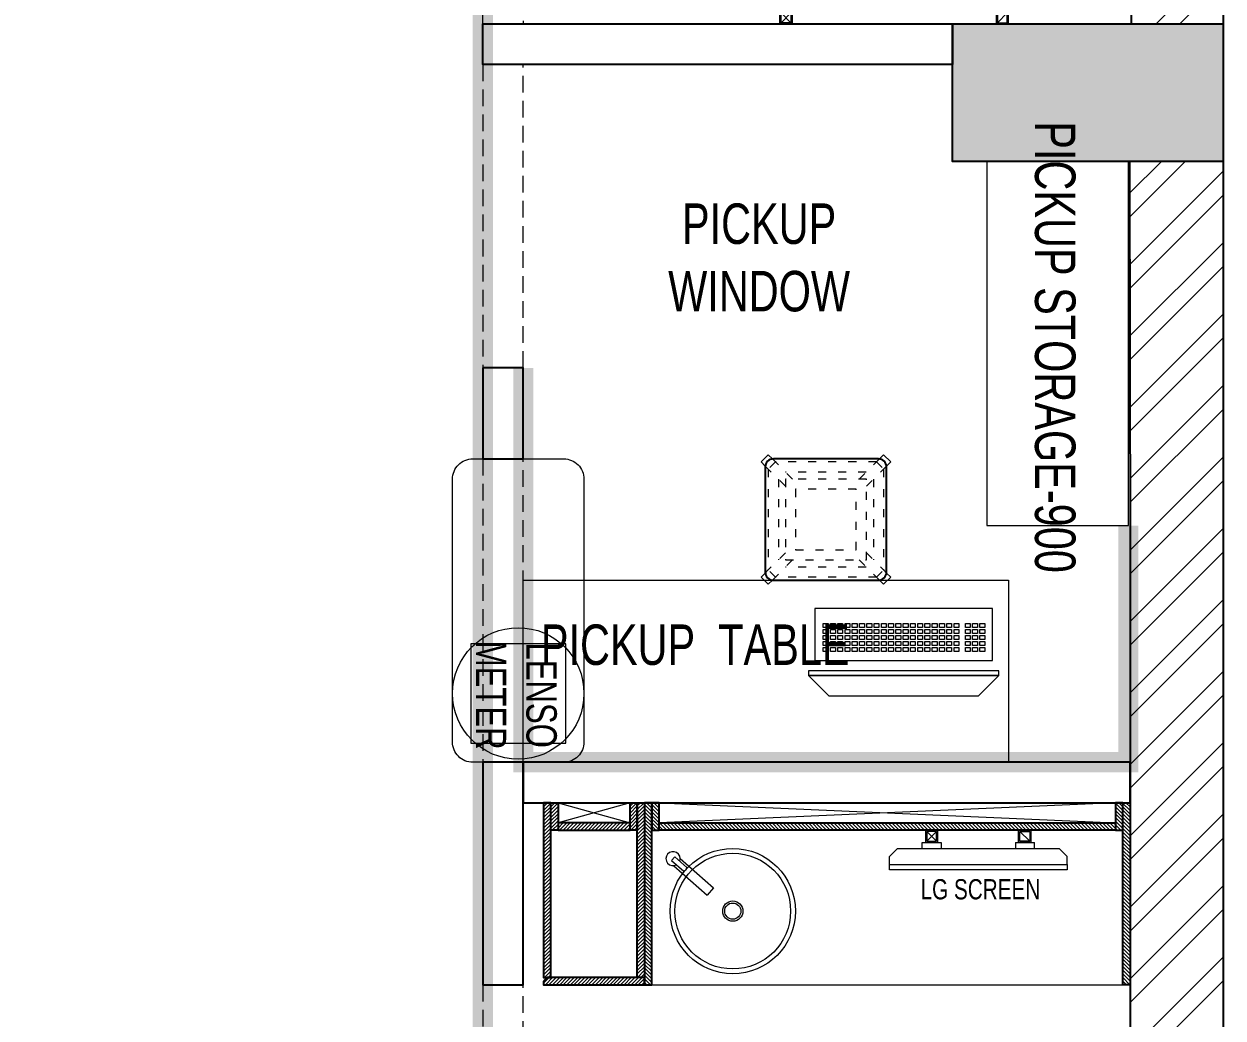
# Model space of a CAD drawing. Header units: feet. Extents: x 9612924 to 9629632, y -7060689 to -7051349.
# Drawn here: x 9626668 to 9629632, y -7058591 to -7056134 of the extents above; entities that cross this region are included whole.
import ezdxf

# ---------------------------------------------------------------- set-up
doc = ezdxf.new("R2010")
doc.units = ezdxf.units.FT
doc.header["$LTSCALE"] = 33
doc.header["$MEASUREMENT"] = 0
doc.linetypes.add('a_p6_plan_L18$0$HIDDEN', pattern=[0.375, 0.25, -0.125])
doc.linetypes.add('ACAD_ISO03W100', pattern=[30, 12, -18])
doc.layers.add('A-WALL', color=1, linetype='Continuous')
doc.layers.add('column', color=10, linetype='Continuous')
for name, color, linetype, lineweight in [('A-WALL HATCH', 251, 'Continuous', 0), ('column hatch', 5, 'Continuous', 0), ('Floor-Unit', 1, 'Continuous', 13), ('LENS-CURTAIN', 5, 'a_p6_plan_L18$0$HIDDEN', 9), ('LENS-PARTITION', 21, 'Continuous', 25), ('LENS-TEXT', 31, 'Continuous', 5), ('LENS_DIMENSION', 193, 'Continuous', 0), ('LENS_TEXT', 31, 'Continuous', 5), ('LK-EQPMT', 3, 'Continuous', 18), ('LK-FF&E WALL', 1, 'Continuous', 9), ('LK-FLUTTED FINISH', 20, 'Continuous', 30), ('LK-IT', 3, 'Continuous', 18), ('LK-TILES FINISH', 251, 'Continuous', 5), ('LN-ELEVATION-1', 81, 'Continuous', 25), ('LN-ELEVATION-2', 103, 'Continuous', 20), ('LN-ELEVATION-3', 125, 'Continuous', 18), ('LN-ELEVATION-5', 167, 'Continuous', 5), ('LN-HATCH', 251, 'Continuous', 0), ('TV', 92, 'Continuous', 18)]:
    doc.layers.add(name, color=color, linetype=linetype, lineweight=lineweight)
doc.styles.add('LK TXT', font='GILC____.TTF', dxfattribs={"height": 100})
doc.styles.get("Standard").update_dxf_attribs({"font": 'GILC____.TTF'})
pattern_1 = [(45, (35858.5, -100655.3575), (-4.4194174, 4.4194174), [])]

# ---------------------------------------------------------------- blocks, each defined once
blk = doc.blocks.new('A$C48d32854')
at = {"layer": 'A-WALL HATCH'}
h = blk.add_hatch(dxfattribs=at)
h.set_pattern_fill('ANSI32', color=256, scale=333)
h.set_pattern_definition([(45, (-4384936.05, 5465014.21), (-88.2999593, 88.2999593), []), (45, (-4384877.19, 5465014.21), (-88.2999593, 88.2999593), [])])
h.paths.add_polyline_path([(-6251, 6026), (-6251, 6256), (-11913, 6256), (-11913, 6026)])
h.paths.add_polyline_path([(-10631.5, 330), (-7167.5, 330), (-7167.5, 240), (-5866.5, 240), (-5866.5, 470), (-7167.5, 470), (-7167.5, 560), (-10631.5, 560), (-12632.5, 560), (-12632.5, 330)])
h.paths.add_polyline_path([(-12876, 5581), (-12864, 5581), (-12727.7, 5581), (-12727.7, 5711), (-12999.7, 5711), (-12999.7, 5581)])
h.paths.add_polyline_path([(-231, 4215), (-230, 3251), (-230, 230), (-4009.5, 230), (-4009.5, 460), (-5406.5, 460), (-5406.5, 230), (-4239.5, 230), (-4239.5, 0), (0, 0), (0, 4215)])
h.paths.add_polyline_path([(-2484, 9152), (-227, 9152), (-227, 4555), (0, 4555), (0, 9340), (-5773, 9340), (-5773, 6256), (-5543, 6256), (-5543, 6763), (-3607, 6763), (-3447, 6763), (-3447, 7003), (-3607, 7003), (-5519, 7003), (-5519, 9110), (-3589, 9110), (-3589, 7757), (-3429, 7757), (-3429, 9107), (-2484, 9107)])
h.paths.add_polyline_path([(-4685, 4656), (-4685, 5874), (-4845, 5874), (-4845, 4814), (-5543, 4814), (-5543, 5712), (-5698, 5712), (-5698, 4656)], flags=17)
at = {"layer": 'column hatch'}
h = blk.add_hatch(color=251, dxfattribs=at)
h.dxf.hatch_style = 1
h.paths.add_polyline_path([(-5698, 5712), (-5543, 5712), (-5543, 6256), (-6251, 6256), (-6251, 5712)])
h.paths.add_polyline_path([(-5406.5, 240), (-5406.5, 460), (-5406.5, 580), (-5866.5, 580), (-5866.5, 470), (-5866.5, 240)])
h.paths.add_polyline_path([(-231, 4215), (0, 4215), (0, 4555), (-227, 4555), (-669, 4555), (-669, 4215)])
h.paths.add_polyline_path([(-12632.5, 330), (-12632.5, 560), (-12632.5, 786), (-12752.5, 786), (-12852.5, 786), (-12999.7, 786), (-12999.7, 666.2), (-12999.7, 666.2), (-12999.7, 436), (-12999.7, 330)])
h.paths.add_polyline_path([(-12999.7, 6256), (-12999.7, 5711), (-11913, 5711), (-11913, 6026), (-11913, 6256)])
at = {"layer": 'A-WALL'}
for p, q in [((0, 9340), (0, 4555)), ((-227, 9152), (-227, 4555)), ((-231, 4215), (-230, 3251)), ((0, 4215), (0, 0)), ((-230, 3251), (-230, 290))]:
    blk.add_line(p, q, dxfattribs=at)
at = {"layer": 'column'}
blk.add_lwpolyline([(-227, 4555), (0, 4555), (0, 4215), (-231, 4215), (-669, 4215), (-669, 4555)], close=True, dxfattribs=at)
blk = doc.blocks.new('CLENS 600 TYPE 6')
at = {"layer": 'LN-ELEVATION-1', "ltscale": 0.5}
blk.add_lwpolyline([(130, -225), (-130, -225, -0.414214), (-150, -205), (-150, 55, -0.414214), (-130, 75), (130, 75, -0.414214), (150, 55), (150, -205, -0.414214)], format="xyb", close=True, dxfattribs=at)
at = {"layer": 'LN-ELEVATION-3', "linetype": 'ACAD_ISO03W100', "ltscale": 0.05}
for p, q in [((-82.3, 25), (-124.7, 67.4)), ((124.7, 67.4), (-124.7, 67.4)), ((82.3, 25), (124.7, 67.4)), ((-100, 7.3), (-142.4, 49.7)), ((-142.4, -199.7), (-142.4, 49.7)), ((99.7, 42.4), (-99.7, 42.4)), ((100, 7.3), (142.4, 49.7)), ((142.4, -199.7), (142.4, 49.7)), ((-117.4, -174.7), (-117.4, 24.7)), ((117.4, -174.7), (117.4, 24.7)), ((-100, -157.3), (-142.4, -199.7)), ((-82.3, -175), (-124.7, -217.4)), ((82.3, -175), (124.7, -217.4)), ((100, -157.3), (142.4, -199.7)), ((99.7, -192.4), (-99.7, -192.4)), ((124.7, -217.4), (-124.7, -217.4))]:
    blk.add_line(p, q, dxfattribs=at)
for points in [[(-132.2, 74.9), (-124.7, 67.4), (-142.4, 49.7), (-149.9, 57.2)], [(132.2, 74.9), (124.7, 67.4), (142.4, 49.7), (149.9, 57.2)], [(-132.2, -224.9), (-124.7, -217.4), (-142.4, -199.7), (-149.9, -207.2)], [(132.2, -224.9), (124.7, -217.4), (142.4, -199.7), (149.9, -207.2)]]:
    blk.add_lwpolyline(points, dxfattribs=at)
for points in [[(100, -175), (-100, -175), (-100, 25), (100, 25)], [(75, -150), (-75, -150), (-75, 0), (75, 0)]]:
    blk.add_lwpolyline(points, close=True, dxfattribs=at)
at = {"layer": 'LN-ELEVATION-5', "ltscale": 0.5}
for points in [[(-149.9, 57.2), (-160.1, 67.4), (-142.4, 85.1), (-132.2, 74.9)], [(149.9, 57.2), (160.1, 67.4), (142.4, 85.1), (132.2, 74.9)], [(-149.9, -207.2), (-160.1, -217.4), (-142.4, -235.1), (-132.2, -224.9)], [(149.9, -207.2), (160.1, -217.4), (142.4, -235.1), (132.2, -224.9)]]:
    blk.add_lwpolyline(points, dxfattribs=at)
blk = doc.blocks.new('*U23')
at = {"layer": 'LK-EQPMT', "ltscale": 12}
blk.add_lwpolyline([(6, 4.9), (-6, 4.9), (-6, -4.9), (6, -4.9)], close=True, dxfattribs=at)
blk = doc.blocks.new('*U24')
at = {"color": 0, "linetype": 'ByBlock', "lineweight": -2}
for p in [(0, 0), (18, 0), (35.9, 0), (53.9, 0), (71.8, 0), (89.8, 0), (107.8, 0), (125.7, 0), (143.7, 0), (161.6, 0), (179.6, 0), (197.6, 0), (215.5, 0), (233.5, 0), (251.4, 0), (269.4, 0), (287.4, 0), (305.3, 0), (323.3, 0), (0, -14.7), (0, -29.5), (18, -14.7), (18, -29.5), (35.9, -14.7), (35.9, -29.5), (53.9, -14.7), (53.9, -29.5), (71.8, -14.7), (71.8, -29.5), (89.8, -14.7), (89.8, -29.5), (107.8, -14.7), (107.8, -29.5), (125.7, -14.7), (125.7, -29.5), (143.7, -14.7), (143.7, -29.5), (161.6, -14.7), (161.6, -29.5), (179.6, -14.7), (179.6, -29.5), (197.6, -14.7), (197.6, -29.5), (215.5, -14.7), (215.5, -29.5), (233.5, -14.7), (233.5, -29.5), (251.4, -14.7), (251.4, -29.5), (269.4, -14.7), (269.4, -29.5), (287.4, -14.7), (287.4, -29.5), (305.3, -14.7), (305.3, -29.5), (323.3, -14.7), (323.3, -29.5), (0, -44.2), (0, -59), (18, -44.2), (18, -59), (35.9, -44.2), (35.9, -59), (53.9, -44.2), (53.9, -59), (71.8, -44.2), (71.8, -59), (89.8, -44.2), (89.8, -59), (107.8, -44.2), (107.8, -59), (125.7, -44.2), (125.7, -59), (143.7, -44.2), (143.7, -59), (161.6, -44.2), (161.6, -59), (179.6, -44.2), (179.6, -59), (197.6, -44.2), (197.6, -59), (215.5, -44.2), (215.5, -59), (233.5, -44.2), (233.5, -59), (251.4, -44.2), (251.4, -59), (269.4, -44.2), (269.4, -59), (287.4, -44.2), (287.4, -59), (305.3, -44.2), (305.3, -59), (323.3, -44.2), (323.3, -59)]:
    blk.add_blockref('*U23', p, dxfattribs=at)
blk = doc.blocks.new('*U21')
at = {"layer": 'LK-EQPMT', "ltscale": 12}
blk.add_lwpolyline([(6, 4.9), (-6, 4.9), (-6, -4.9), (6, -4.9)], close=True, dxfattribs=at)
blk = doc.blocks.new('*U22')
at = {"color": 0, "linetype": 'ByBlock', "lineweight": -2}
for p in [(0, 0), (18, 0), (35.9, 0), (0, -14.7), (0, -29.5), (18, -14.7), (18, -29.5), (35.9, -14.7), (35.9, -29.5), (0, -44.2), (0, -59), (18, -44.2), (18, -59), (35.9, -44.2), (35.9, -59)]:
    blk.add_blockref('*U21', p, dxfattribs=at)
blk = doc.blocks.new('*U16')
at = {"ltscale": 12}
blk.add_lwpolyline([(8, 0), (8, 129.1), (448, 129.1), (448, 0)], close=True, dxfattribs=at)
for name, p in [('*U24', (35.2, 101.6)), ('*U22', (386.6, 101.6))]:
    blk.add_blockref(name, p)
blk = doc.blocks.new('Pickup table PC')
at = {"layer": 'LN-ELEVATION-2', "ltscale": 0.5}
for points in [[(470, 50), (0, 50), (0, 62), (470, 62)], [(420, 0), (50, 0), (0, 50), (470, 50)]]:
    blk.add_lwpolyline(points, close=True, dxfattribs=at)
blk = doc.blocks.new('rtf')
at = {"color": 0, "linetype": 'ByBlock', "lineweight": -2}
for p, q in [((16412.5, -172798.8), (16452.4, -172798.8)), ((16412.5, -172810.8), (16412.5, -172798.8)), ((16425.3, -172793.1), (16535.3, -172793.1)), ((16535.3, -172793.1), (16535.3, -172817.1)), ((16412.5, -172810.8), (16452.4, -172810.8)), ((16425.3, -172817.1), (16535.3, -172817.1))]:
    blk.add_line(p, q, dxfattribs=at)
for centre, radius, start, end in [((16412.5, -172805.1), 17.5, 21.0506, 340.9422), ((16444.5, -172804.8), 9.89, 322.6562, 37.3438)]:
    blk.add_arc(centre, radius, start, end, dxfattribs=at)
blk = doc.blocks.new('dsg')
at = {"color": 0, "linetype": 'ByBlock', "lineweight": -2}
for radius in [155, 143, 25, 20]:
    blk.add_circle((11491.5, -171102.6), radius, dxfattribs=at)
blk.add_blockref('rtf', (-5117.5, 1702.9), dxfattribs=at)
blk = doc.blocks.new('CLINIC - CABINET SINK')
at = {"layer": 'LN-HATCH', "ltscale": 0.5}
h = blk.add_hatch(dxfattribs=at)
h.set_pattern_fill('ANSI31', color=256, scale=2)
h.set_pattern_definition([(45, (4052861.5004, 1708016.356), (-4.4901280605, 4.4901280605), [])])
h.paths.add_polyline_path([(-563.4, 157), (564.6, 157), (564.6, 175), (-563.4, 175)])
h.paths.add_polyline_path([(582.6, 225), (600.6, 225), (600.6, -225), (582.6, -225)])
h.paths.add_polyline_path([(564.6, 225), (582.6, 225), (582.6, 157), (564.6, 157)])
h.paths.add_polyline_path([(-581.4, 225), (-599.4, 225), (-599.4, -225), (-581.4, -225)])
h.paths.add_polyline_path([(-581.4, 225), (-563.4, 225), (-563.4, 157), (-581.4, 157)])
at = {"layer": 'LN-ELEVATION-1', "ltscale": 0.5}
for points in [[(-581.4, 225), (-599.4, 225), (-599.4, -225), (-581.4, -225)], [(-581.4, 225), (-563.4, 225), (-563.4, 157), (-581.4, 157)], [(564.6, 225), (582.6, 225), (582.6, 157), (564.6, 157)], [(582.6, 225), (600.6, 225), (600.6, -225), (582.6, -225)], [(-563.4, 157), (564.6, 157), (564.6, 175), (-563.4, 175)]]:
    blk.add_lwpolyline(points, close=True, dxfattribs=at)
at = {"layer": 'LN-ELEVATION-2', "ltscale": 0.5}
blk.add_line((582.6, -225), (-581.4, -225), dxfattribs=at)
at = {"layer": 'LN-HATCH', "ltscale": 0.5}
for p, q in [((564.6, 225), (-563.4, 175)), ((-563.4, 225), (564.6, 175))]:
    blk.add_line(p, q, dxfattribs=at)
at = {"layer": 'LN-ELEVATION-3', "xscale": -1, "rotation": 41.1558274151866}
blk.add_blockref('dsg', (-103569.3, 136346.7), dxfattribs=at)
blk = doc.blocks.new('CLINIC SCREEN')
at = {"layer": 'TV'}
for p, q in [((-103.1, 42.9), (-127.4, 18.6)), ((-127.4, 42.9), (-103.1, 18.6)), ((102.7, 42.9), (127, 18.6))]:
    blk.add_line(p, q, dxfattribs=at)
at = {"layer": 'TV', "ltscale": 12}
for p, q in [((-220, -19.4), (-200.6, 0)), ((200.6, 0), (-200.6, 0)), ((-138.5, 0), (-138.5, 15.5)), ((-138.5, 15.5), (-92, 15.5)), ((-92, 15.5), (-92, 0)), ((92, 15.5), (92, 0)), ((92, 15.5), (138.5, 15.5)), ((138.5, 0), (138.5, 15.5)), ((220, -19.4), (200.6, 0)), ((-220, -38.8), (-220, -19.4)), ((220, -38.8), (220, -19.4))]:
    blk.add_line(p, q, dxfattribs=at)
at = {"layer": 'TV'}
for points in [[(-130.4, 15.5), (-100.1, 15.5), (-100.1, 45.9), (-130.4, 45.9)], [(-127.4, 18.6), (-103.1, 18.6), (-103.1, 42.9), (-127.4, 42.9)], [(130, 15.5), (99.7, 15.5), (99.7, 45.9), (130, 45.9)], [(127, 18.6), (102.7, 18.6), (102.7, 42.9), (127, 42.9)]]:
    blk.add_lwpolyline(points, close=True, dxfattribs=at)
at = {"layer": 'TV', "ltscale": 12}
blk.add_lwpolyline([(-220, -51.7), (-220, -38.8), (220, -38.8), (220, -51.7)], close=True, dxfattribs=at)
at = {"layer": 'Floor-Unit', "color": 0, "ltscale": 2, "insert": (5.2, -100.4), "char_height": 50, "attachment_point": 5}
blk.add_mtext_dynamic_manual_height_columns('LG SCREEN', width=466.48, gutter_width=12.5, heights=[0], dxfattribs=at)
blk = doc.blocks.new('CLINIC - MOP CLOSET')
at = {"layer": 'LN-HATCH', "ltscale": 0.5}
h = blk.add_hatch(dxfattribs=at)
h.set_pattern_fill('ANSI31', color=256, scale=50, angle=360)
h.set_pattern_definition(pattern_1)
h.paths.add_polyline_path([(-106.4, 216), (-124.4, 216), (-124.4, -216), (-106.4, -216)])
h = blk.add_hatch(dxfattribs=at)
h.set_pattern_fill('ANSI31', color=256, scale=50, angle=360)
h.set_pattern_definition(pattern_1)
h.paths.add_polyline_path([(-106.4, 216), (-88.4, 216), (-88.4, 148), (-106.4, 148)])
h = blk.add_hatch(dxfattribs=at)
h.set_pattern_fill('ANSI31', color=256, scale=50, angle=360)
h.set_pattern_definition(pattern_1)
h.paths.add_polyline_path([(89.6, 216), (107.6, 216), (107.6, 148), (89.6, 148)])
h = blk.add_hatch(dxfattribs=at)
h.set_pattern_fill('ANSI31', color=256, scale=50, angle=360)
h.set_pattern_definition(pattern_1)
h.paths.add_polyline_path([(107.6, 216), (125.6, 216), (125.6, -216), (107.6, -216)])
h = blk.add_hatch(dxfattribs=at)
h.set_pattern_fill('ANSI31', color=256, scale=50, angle=360)
h.set_pattern_definition(pattern_1)
h.paths.add_polyline_path([(-88.4, 148), (89.6, 148), (89.6, 166), (-88.4, 166)])
h = blk.add_hatch(dxfattribs=at)
h.set_pattern_fill('ANSI31', color=256, scale=50, angle=360)
h.set_pattern_definition([(45, (35894.5, -101037.3575), (-4.4194174, 4.4194174), [])])
h.paths.add_polyline_path([(-115.4, -216), (-124.4, -225), (-124.4, -234), (125.6, -234), (125.6, -216)])
at = {"layer": 'LN-ELEVATION-1', "ltscale": 0.5}
for points in [[(-106.4, 216), (-124.4, 216), (-124.4, -216), (-106.4, -216)], [(-106.4, 216), (-88.4, 216), (-88.4, 148), (-106.4, 148)], [(89.6, 216), (107.6, 216), (107.6, 148), (89.6, 148)], [(107.6, 216), (125.6, 216), (125.6, -216), (107.6, -216)], [(-88.4, 148), (89.6, 148), (89.6, 166), (-88.4, 166)], [(-124.4, -225), (-124.4, -234), (125.6, -234), (125.6, -216), (-115.4, -216)]]:
    blk.add_lwpolyline(points, close=True, dxfattribs=at)
at = {"layer": 'LN-HATCH', "ltscale": 0.5}
for p, q in [((89.6, 216), (-88.4, 166)), ((-88.4, 216), (89.6, 166))]:
    blk.add_line(p, q, dxfattribs=at)
blk = doc.blocks.new('32INCH VC FOR CLINIC')
at = {"layer": 'LK-EQPMT'}
for p, q in [((116.9, 152.6), (92.6, 128.3)), ((92.6, 152.6), (116.9, 128.3)), ((627.7, 152.6), (652, 128.3))]:
    blk.add_line(p, q, dxfattribs=at)
at = {"layer": 'LK-EQPMT', "ltscale": 12}
for p, q in [((81.5, 109.7), (81.5, 125.2)), ((81.5, 125.2), (128, 125.2)), ((128, 125.2), (128, 109.7)), ((617, 125.2), (617, 109.7)), ((617, 125.2), (663.5, 125.2)), ((663.5, 109.7), (663.5, 125.2)), ((0, 90.3), (19.4, 109.7)), ((0, 70.9), (0, 90.3)), ((725.6, 109.7), (19.4, 109.7)), ((745, 90.3), (725.6, 109.7)), ((745, 70.9), (745, 90.3))]:
    blk.add_line(p, q, dxfattribs=at)
at = {"layer": 'LK-EQPMT'}
for points in [[(89.6, 125.2), (119.9, 125.2), (119.9, 155.6), (89.6, 155.6)], [(92.6, 128.3), (116.9, 128.3), (116.9, 152.6), (92.6, 152.6)], [(655, 125.2), (624.7, 125.2), (624.7, 155.6), (655, 155.6)], [(652, 128.3), (627.7, 128.3), (627.7, 152.6), (652, 152.6)]]:
    blk.add_lwpolyline(points, close=True, dxfattribs=at)
at = {"layer": 'LK-EQPMT', "ltscale": 12}
blk.add_lwpolyline([(0, 58), (0, 70.9), (745, 70.9), (745, 58)], close=True, dxfattribs=at)
at = {"layer": 'LENS-TEXT', "color": 0, "ltscale": 2, "insert": (391.2, 25.6), "char_height": 50, "attachment_point": 5}
blk.add_mtext_dynamic_manual_height_columns('32" TV SCREEN -VC', width=466.48, gutter_width=12.5, heights=[0], dxfattribs=at)

msp = doc.modelspace()

# ---------------------------------------------------------------- linework, layer by layer
at = {"layer": 'LENS-CURTAIN', "ltscale": 5}
for points in [[(9627902.1, -7055383.9), (9627902.1, -7056133.9), (9627802.1, -7056133.9), (9627802.1, -7055383.9)], [(9627902.1, -7056983.9), (9627902.1, -7056233.9), (9627802.1, -7056233.9), (9627802.1, -7056983.9)], [(9627902.1, -7057958.9), (9627902.1, -7057208.9), (9627802.1, -7057208.9), (9627802.1, -7057958.9)], [(9627802.1, -7058508.9), (9627802.1, -7059258.9), (9627902.1, -7059258.9), (9627902.1, -7058508.9)]]:
    msp.add_lwpolyline(points, close=True, dxfattribs=at)
at = {"layer": 'LENS-PARTITION'}
for points in [[(9627802.1, -7056133.9), (9628963.1, -7056133.9), (9628963.1, -7056233.9), (9627802.1, -7056233.9)], [(9627802.1, -7056983.9), (9627802.1, -7057208.9), (9627902.1, -7057208.9), (9627902.1, -7056983.9)], [(9627902.1, -7057958.9), (9627802.1, -7057958.9), (9627802.1, -7058508.9), (9627902.1, -7058508.9)], [(9627902.1, -7058058.9), (9629402.1, -7058058.9), (9629402.1, -7057958.9), (9627902.1, -7057958.9)]]:
    msp.add_lwpolyline(points, close=True, dxfattribs=at)
at = {"layer": 'LK-EQPMT'}
msp.add_lwpolyline([(9627772.1, -7057911.8), (9628007.1, -7057911.8), (9628007.1, -7057665.8), (9627772.1, -7057665.8)], close=True, dxfattribs=at)
at = {"layer": 'LK-FF&E WALL'}
for points in [[(9629048.1, -7057373.9), (9629398.1, -7057373.9), (9629398.1, -7056473.9), (9629048.1, -7056473.9)], [(9629102.1, -7057958.9), (9627902.1, -7057958.9), (9627902.1, -7057508.9), (9629102.1, -7057508.9)]]:
    msp.add_lwpolyline(points, close=True, dxfattribs=at)
msp.add_lwpolyline([(9627777.1, -7057208.9), (9628002.1, -7057208.9, -0.414214), (9628052.1, -7057258.9), (9628052.1, -7057908.9, -0.414214), (9628002.1, -7057958.9), (9627777.1, -7057958.9, -0.414214), (9627727.1, -7057908.9), (9627727.1, -7057258.9, -0.414214)], format="xyb", close=True, dxfattribs=at)
msp.add_circle((9627889.6, -7057788.8), 162.5, dxfattribs=at)
at = {"layer": 'LK-FLUTTED FINISH', "linetype": 'ACAD_ISO03W100', "ltscale": 0.05, "const_width": 50}
msp.add_lwpolyline([(9627802.1, -7054914.9), (9627802.1, -7060208.9)], dxfattribs=at)
at = {"layer": 'LK-TILES FINISH', "color": 212, "linetype": 'ACAD_ISO03W100', "ltscale": 0.05, "const_width": 50}
msp.add_lwpolyline([(9629398.1, -7057373.9), (9629398.1, -7057958.9), (9627902.1, -7057958.9), (9627902.1, -7056983.9)], dxfattribs=at)

# ---------------------------------------------------------------- block references
at = {"xscale": -1, "rotation": 180}
msp.add_blockref('32INCH VC FOR CLINIC', (9628446.7, -7055978.3), dxfattribs=at)
at = {"layer": 'LENS_DIMENSION'}
msp.add_blockref('A$C48d32854', (9629632.1, -7060688.9), dxfattribs=at)
at = {"layer": 'LK-FF&E WALL', "xscale": -1, "rotation": 180}
msp.add_blockref('CLENS 600 TYPE 6', (9628650.3, -7057433.9), dxfattribs=at)
at = {"layer": 'LK-FF&E WALL'}
msp.add_blockref('CLINIC - MOP CLOSET', (9628076.4, -7058274.9), dxfattribs=at)
at = {"layer": 'LK-FF&E WALL', "xscale": -1}
msp.add_blockref('CLINIC - CABINET SINK', (9628802.7, -7058283.9), dxfattribs=at)
at = {"layer": 'LK-IT', "ltscale": 0.5, "xscale": -1, "rotation": 180}
msp.add_blockref('*U16', (9628614.5, -7057578.5), dxfattribs=at)
at = {"layer": 'LK-IT', "xscale": -1}
msp.add_blockref('Pickup table PC', (9629077.5, -7057794.8), dxfattribs=at)
at = {"layer": 'LK-IT'}
msp.add_blockref('CLINIC SCREEN', (9629027.1, -7058172.8), dxfattribs=at)

# ---------------------------------------------------------------- texts
at = {"layer": 'LENS-TEXT', "color": 0, "linetype": 'Continuous', "ltscale": 3, "attachment_point": 5, "rotation": 270, "style": 'LK TXT'}
for s, width, gutter_width, insert, char_height in [(' PICKUP STORAGE-900', 1099.487, 1, (9629216.5, -7056918.3), 100), ('LENSO\\PMETER', 353.056, 0.5, (9627884.8, -7057793.1), 75)]:
    msp.add_mtext_dynamic_manual_height_columns(s, width=width, gutter_width=gutter_width, heights=[0], dxfattribs=dict(at, insert=insert, char_height=char_height))
at = {"layer": 'LENS-TEXT', "color": 0, "linetype": 'Continuous', "ltscale": 3, "insert": (9628327.1, -7057669), "char_height": 100, "attachment_point": 5, "style": 'LK TXT'}
msp.add_mtext_dynamic_manual_height_columns('PICKUP  TABLE  ', width=783.964, gutter_width=1, heights=[0], dxfattribs=at)
at = {"layer": 'LENS_TEXT', "linetype": 'Continuous', "ltscale": 3, "insert": (9628485.1, -7056711.6), "char_height": 100, "attachment_point": 5}
msp.add_mtext_dynamic_manual_height_columns('PICKUP WINDOW', width=730.507, gutter_width=1, heights=[0], dxfattribs=at)

doc.saveas('drawing.dxf')
